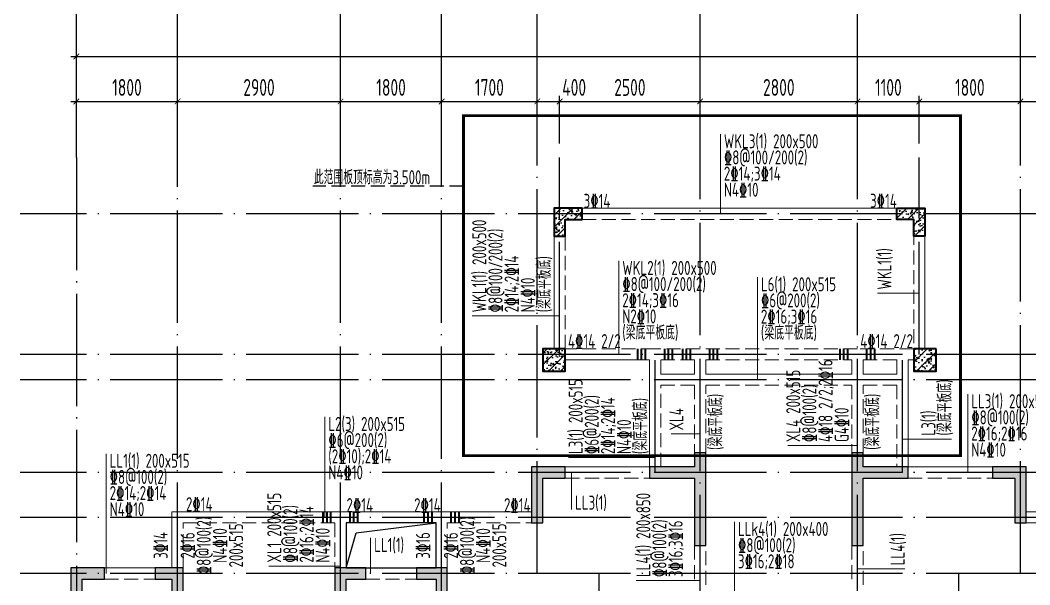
# Model space of a CAD drawing. Extents: x -812054 to 22247, y -644080 to 1003627.
# Drawn here: x -252671 to -234705, y -219246 to -209200 of the extents above; entities that cross this region are included whole.
import ezdxf
from ezdxf.enums import TextEntityAlignment as Align

# ---------------------------------------------------------------- set-up
doc = ezdxf.new("R2010")
doc.units = 0
doc.header["$LTSCALE"] = 1000
doc.linetypes.add('DASH', pattern=[0.35, 0.25, -0.1])
doc.linetypes.add('DOTE', pattern=[2.42, 2, -0.2, 0.02, -0.2])
doc.layers.get('0').update_dxf_attribs({"linetype": 'CONTINUOUS'})
doc.layers.get('DEFPOINTS').update_dxf_attribs({"linetype": 'CONTINUOUS'})
for name, color, linetype in [('A-AXIS', 1, 'CONTINUOUS'), ('A-DOTE', 10, 'DOTE'), ('S-D洞口', 4, 'CONTINUOUS'), ('S-L主梁线', 4, 'DASH'), ('S-L梁编号', 6, 'CONTINUOUS'), ('S-L梁配筋', 7, 'CONTINUOUS'), ('S-Q墙填充', 252, 'CONTINUOUS'), ('S-Q墙实线', 6, 'CONTINUOUS'), ('S-Y一般标注', 3, 'CONTINUOUS'), ('S-Z柱填充', 252, 'CONTINUOUS'), ('S-Z柱实线', 6, 'CONTINUOUS'), ('S-引出线', 40, 'CONTINUOUS'), ('TEXT', 2, 'CONTINUOUS')]:
    doc.layers.add(name, color=color, linetype=linetype)
doc.layers.add('梁附加箍筋', color=1, linetype='CONTINUOUS', lineweight=35)
doc.styles.add('TSSD_DIMENSION', font='Tssdeng.shx', dxfattribs={"width": 0.7, "bigfont": 'tssdchn.shx'})
doc.styles.add('TSSD_REIN', font='tssdeng.shx', dxfattribs={"width": 0.7, "height": 300, "bigfont": 'tssdchn.shx'})
doc.dimstyles.new('TSSD_100_100', dxfattribs={"dimtxt": 300, "dimasz": 100, "dimexe": 100, "dimexo": 250, "dimgap": 100, "dimtad": 1, "dimdec": 0, "dimzin": 0, "dimdsep": 46, "dimtxsty": 'TSSD_DIMENSION', "dimblk": 'ARCHTICK', "dimcen": 0, "dimdle": 100, "dimclrt": 7, "dimadec": 0, "dimazin": 0, "dimtfac": 1, "dimtdec": 0, "dimtix": 1, "dimtmove": 2, "dimatfit": 3, "dimldrblk": 'ARCHTICK', "dimfxl": 1, "dimtolj": 1, "dimtzin": 0, "dimarcsym": 0})
pattern_1 = [(50, (46738.58, -83346.06), (215.17805, -18.82564), [22.5, -247.5]), (355, (46738.58, -83346.06), (-41.6254, 225.65764), [18, -198]), (100.4514, (46756.5, -83347.63), (173.55281, 206.83186), [19.12206, -210.34263]), (46.1842, (46738.58, -83286.06), (320.1723, -49.6557), [33.75, -371.25]), (96.6356, (46765.26, -83290.2), (280.3988, 292.23536), [28.6831, -315.5139]), (351.1842, (46738.58, -83286.06), (280.3986, 292.2356), [27, -297]), (21, (46768.58, -83301.06), (179.07212, -120.78567), [22.5, -247.5]), (326, (46768.58, -83301.06), (72.9946, 217.545), [18, -198]), (71.4514, (46783.5, -83311.13), (252.0668, 96.75915), [19.12206, -210.34263]), (37.5, (46738.58, -83346.06), (3.647957, 99.868156), [0, -195.6, 0, -201, 0, -198.75]), (7.5, (46738.58, -83346.06), (78.92086, 118.32351), [0, -114.6, 0, -191.1, 0, -75.75]), (327.5, (46671.68, -83346.06), (160.14673, -6.76646), [0, -75, 0, -234, 0, -310.5]), (317.5, (46641.68, -83346.06), (174.95585, 30.0315), [0, -97.5, 0, -155.4, 0, -220.5]), (45, (46738.58, -83346.06), (-106.06602, 106.06602), [])]

# ---------------------------------------------------------------- blocks, each defined once
blk = doc.blocks.new('_ArchTick')
at = {"color": 0, "linetype": 'ByBlock', "const_width": 0.15}
blk.add_lwpolyline([(-0.5, -0.5), (0.5, 0.5)], dxfattribs=at)
blk = doc.blocks.new('*D63')
at = {"layer": 'DEFPOINTS', "color": 0, "transparency": 16777216}
for p in [(6400, 22100), (4600, 21100), (6400, 21100)]:
    blk.add_point(p, dxfattribs=at)
at = {"layer": 'S-Y一般标注', "color": 0, "lineweight": -2, "transparency": 16777216}
for p, q in [((4500, 22100), (6500, 22100)), ((4600, 21350), (4600, 22200)), ((6400, 21350), (6400, 22200))]:
    blk.add_line(p, q, dxfattribs=at)
at = {"layer": 'S-Y一般标注', "color": 0, "lineweight": -2, "transparency": 16777216, "xscale": 100, "yscale": 100, "zscale": 100, "rotation": 180}
blk.add_blockref('_ArchTick', (4600, 22100), dxfattribs=at)
at = {"layer": 'S-Y一般标注', "color": 0, "lineweight": -2, "transparency": 16777216, "xscale": 100, "yscale": 100, "zscale": 100}
blk.add_blockref('_ArchTick', (6400, 22100), dxfattribs=at)
at = {"layer": 'S-Y一般标注', "color": 7, "transparency": 16777216, "insert": (5500, 22350), "char_height": 300, "attachment_point": 5, "style": 'TSSD_DIMENSION'}
blk.add_mtext('\\A1;1800', dxfattribs=at)
blk = doc.blocks.new('*D64')
at = {"layer": 'DEFPOINTS', "color": 0, "transparency": 16777216}
for p in [(9300, 22100), (6400, 21100), (9300, 21100)]:
    blk.add_point(p, dxfattribs=at)
at = {"layer": 'S-Y一般标注', "color": 0, "lineweight": -2, "transparency": 16777216}
for p, q in [((6300, 22100), (9400, 22100)), ((6400, 21350), (6400, 22200)), ((9300, 21350), (9300, 22200))]:
    blk.add_line(p, q, dxfattribs=at)
at = {"layer": 'S-Y一般标注', "color": 0, "lineweight": -2, "transparency": 16777216, "xscale": 100, "yscale": 100, "zscale": 100, "rotation": 180}
blk.add_blockref('_ArchTick', (6400, 22100), dxfattribs=at)
at = {"layer": 'S-Y一般标注', "color": 0, "lineweight": -2, "transparency": 16777216, "xscale": 100, "yscale": 100, "zscale": 100}
blk.add_blockref('_ArchTick', (9300, 22100), dxfattribs=at)
at = {"layer": 'S-Y一般标注', "color": 7, "transparency": 16777216, "insert": (7850, 22350), "char_height": 300, "attachment_point": 5, "style": 'TSSD_DIMENSION'}
blk.add_mtext('\\A1;2900', dxfattribs=at)
blk = doc.blocks.new('*D65')
at = {"layer": 'DEFPOINTS', "color": 0, "transparency": 16777216}
for p in [(11100, 22100), (9300, 21100), (11100, 21100)]:
    blk.add_point(p, dxfattribs=at)
at = {"layer": 'S-Y一般标注', "color": 0, "lineweight": -2, "transparency": 16777216}
for p, q in [((9200, 22100), (11200, 22100)), ((9300, 21350), (9300, 22200)), ((11100, 21350), (11100, 22200))]:
    blk.add_line(p, q, dxfattribs=at)
at = {"layer": 'S-Y一般标注', "color": 0, "lineweight": -2, "transparency": 16777216, "xscale": 100, "yscale": 100, "zscale": 100, "rotation": 180}
blk.add_blockref('_ArchTick', (9300, 22100), dxfattribs=at)
at = {"layer": 'S-Y一般标注', "color": 0, "lineweight": -2, "transparency": 16777216, "xscale": 100, "yscale": 100, "zscale": 100}
blk.add_blockref('_ArchTick', (11100, 22100), dxfattribs=at)
at = {"layer": 'S-Y一般标注', "color": 7, "transparency": 16777216, "insert": (10200, 22350), "char_height": 300, "attachment_point": 5, "style": 'TSSD_DIMENSION'}
blk.add_mtext('\\A1;1800', dxfattribs=at)
blk = doc.blocks.new('*D66')
at = {"layer": 'DEFPOINTS', "color": 0, "transparency": 16777216}
for p in [(12800, 22100), (11100, 21100), (12800, 21100)]:
    blk.add_point(p, dxfattribs=at)
at = {"layer": 'S-Y一般标注', "color": 0, "lineweight": -2, "transparency": 16777216}
for p, q in [((11000, 22100), (12900, 22100)), ((11100, 21350), (11100, 22200)), ((12800, 21350), (12800, 22200))]:
    blk.add_line(p, q, dxfattribs=at)
at = {"layer": 'S-Y一般标注', "color": 0, "lineweight": -2, "transparency": 16777216, "xscale": 100, "yscale": 100, "zscale": 100, "rotation": 180}
blk.add_blockref('_ArchTick', (11100, 22100), dxfattribs=at)
at = {"layer": 'S-Y一般标注', "color": 0, "lineweight": -2, "transparency": 16777216, "xscale": 100, "yscale": 100, "zscale": 100}
blk.add_blockref('_ArchTick', (12800, 22100), dxfattribs=at)
at = {"layer": 'S-Y一般标注', "color": 7, "transparency": 16777216, "insert": (11950, 22350), "char_height": 300, "attachment_point": 5, "style": 'TSSD_DIMENSION'}
blk.add_mtext('\\A1;1700', dxfattribs=at)
blk = doc.blocks.new('*D67')
at = {"layer": 'DEFPOINTS', "color": 0, "transparency": 16777216}
for p in [(13200, 22100), (12800, 21100), (13200, 21100)]:
    blk.add_point(p, dxfattribs=at)
at = {"layer": 'S-Y一般标注', "color": 0, "lineweight": -2, "transparency": 16777216}
for p, q in [((12700, 22100), (13300, 22100)), ((12800, 21350), (12800, 22200)), ((13200, 21350), (13200, 22200))]:
    blk.add_line(p, q, dxfattribs=at)
at = {"layer": 'S-Y一般标注', "color": 0, "lineweight": -2, "transparency": 16777216, "xscale": 100, "yscale": 100, "zscale": 100, "rotation": 180}
blk.add_blockref('_ArchTick', (12800, 22100), dxfattribs=at)
at = {"layer": 'S-Y一般标注', "color": 0, "lineweight": -2, "transparency": 16777216, "xscale": 100, "yscale": 100, "zscale": 100}
blk.add_blockref('_ArchTick', (13200, 22100), dxfattribs=at)
at = {"layer": 'S-Y一般标注', "color": 7, "transparency": 16777216, "insert": (13458, 22350), "char_height": 300, "attachment_point": 5, "style": 'TSSD_DIMENSION'}
blk.add_mtext('\\A1;400', dxfattribs=at)
blk = doc.blocks.new('*D68')
at = {"layer": 'DEFPOINTS', "color": 0, "transparency": 16777216}
for p in [(18500, 22100), (15700, 21100), (18500, 21100)]:
    blk.add_point(p, dxfattribs=at)
at = {"layer": 'S-Y一般标注', "color": 0, "lineweight": -2, "transparency": 16777216}
for p, q in [((15600, 22100), (18600, 22100)), ((15700, 21350), (15700, 22200)), ((18500, 21350), (18500, 22200))]:
    blk.add_line(p, q, dxfattribs=at)
at = {"layer": 'S-Y一般标注', "color": 0, "lineweight": -2, "transparency": 16777216, "xscale": 100, "yscale": 100, "zscale": 100, "rotation": 180}
blk.add_blockref('_ArchTick', (15700, 22100), dxfattribs=at)
at = {"layer": 'S-Y一般标注', "color": 0, "lineweight": -2, "transparency": 16777216, "xscale": 100, "yscale": 100, "zscale": 100}
blk.add_blockref('_ArchTick', (18500, 22100), dxfattribs=at)
at = {"layer": 'S-Y一般标注', "color": 7, "transparency": 16777216, "insert": (17100, 22350), "char_height": 300, "attachment_point": 5, "style": 'TSSD_DIMENSION'}
blk.add_mtext('\\A1;2800', dxfattribs=at)
blk = doc.blocks.new('*D69')
at = {"layer": 'DEFPOINTS', "color": 0, "transparency": 16777216}
for p in [(19600, 22100), (18500, 21100), (19600, 21100)]:
    blk.add_point(p, dxfattribs=at)
at = {"layer": 'S-Y一般标注', "color": 0, "lineweight": -2, "transparency": 16777216}
for p, q in [((18400, 22100), (19700, 22100)), ((18500, 21350), (18500, 22200)), ((19600, 21350), (19600, 22200))]:
    blk.add_line(p, q, dxfattribs=at)
at = {"layer": 'S-Y一般标注', "color": 0, "lineweight": -2, "transparency": 16777216, "xscale": 100, "yscale": 100, "zscale": 100, "rotation": 180}
blk.add_blockref('_ArchTick', (18500, 22100), dxfattribs=at)
at = {"layer": 'S-Y一般标注', "color": 0, "lineweight": -2, "transparency": 16777216, "xscale": 100, "yscale": 100, "zscale": 100}
blk.add_blockref('_ArchTick', (19600, 22100), dxfattribs=at)
at = {"layer": 'S-Y一般标注', "color": 7, "transparency": 16777216, "insert": (19050, 22350), "char_height": 300, "attachment_point": 5, "style": 'TSSD_DIMENSION'}
blk.add_mtext('\\A1;1100', dxfattribs=at)
blk = doc.blocks.new('*D70')
at = {"layer": 'DEFPOINTS', "color": 0, "transparency": 16777216}
for p in [(23100, 22100), (21400, 21100), (23100, 21100)]:
    blk.add_point(p, dxfattribs=at)
at = {"layer": 'S-Y一般标注', "color": 0, "lineweight": -2, "transparency": 16777216}
for p, q in [((21300, 22100), (23200, 22100)), ((21400, 21350), (21400, 22200)), ((23100, 21350), (23100, 22200))]:
    blk.add_line(p, q, dxfattribs=at)
at = {"layer": 'S-Y一般标注', "color": 0, "lineweight": -2, "transparency": 16777216, "xscale": 100, "yscale": 100, "zscale": 100, "rotation": 180}
blk.add_blockref('_ArchTick', (21400, 22100), dxfattribs=at)
at = {"layer": 'S-Y一般标注', "color": 0, "lineweight": -2, "transparency": 16777216, "xscale": 100, "yscale": 100, "zscale": 100}
blk.add_blockref('_ArchTick', (23100, 22100), dxfattribs=at)
at = {"layer": 'S-Y一般标注', "color": 7, "transparency": 16777216, "insert": (22250, 22350), "char_height": 300, "attachment_point": 5, "style": 'TSSD_DIMENSION'}
blk.add_mtext('\\A1;1700', dxfattribs=at)
blk = doc.blocks.new('*D85')
at = {"layer": 'DEFPOINTS', "color": 0, "transparency": 16777216}
for p in [(54600, 22900), (4600, 21100), (54600, 21100)]:
    blk.add_point(p, dxfattribs=at)
at = {"layer": 'S-Y一般标注', "color": 0, "lineweight": -2, "transparency": 16777216}
for p, q in [((4600, 21350), (4600, 23000)), ((54600, 21350), (54600, 23000)), ((4500, 22900), (54700, 22900))]:
    blk.add_line(p, q, dxfattribs=at)
at = {"layer": 'S-Y一般标注', "color": 0, "lineweight": -2, "transparency": 16777216, "xscale": 100, "yscale": 100, "zscale": 100, "rotation": 180}
blk.add_blockref('_ArchTick', (4600, 22900), dxfattribs=at)
at = {"layer": 'S-Y一般标注', "color": 0, "lineweight": -2, "transparency": 16777216, "xscale": 100, "yscale": 100, "zscale": 100}
blk.add_blockref('_ArchTick', (54600, 22900), dxfattribs=at)
at = {"layer": 'S-Y一般标注', "color": 7, "transparency": 16777216, "insert": (29600, 23150), "char_height": 300, "attachment_point": 5, "style": 'TSSD_DIMENSION'}
blk.add_mtext('\\A1;50000', dxfattribs=at)
blk = doc.blocks.new('*D98')
at = {"layer": 'DEFPOINTS', "color": 0, "transparency": 16777216}
for p in [(15700, 22100), (13200, 21100), (15700, 21100)]:
    blk.add_point(p, dxfattribs=at)
at = {"layer": 'S-Y一般标注', "color": 0, "lineweight": -2, "transparency": 16777216}
for p, q in [((13100, 22100), (15800, 22100)), ((13200, 21350), (13200, 22200)), ((15700, 21350), (15700, 22200))]:
    blk.add_line(p, q, dxfattribs=at)
at = {"layer": 'S-Y一般标注', "color": 0, "lineweight": -2, "transparency": 16777216, "xscale": 100, "yscale": 100, "zscale": 100, "rotation": 180}
blk.add_blockref('_ArchTick', (13200, 22100), dxfattribs=at)
at = {"layer": 'S-Y一般标注', "color": 0, "lineweight": -2, "transparency": 16777216, "xscale": 100, "yscale": 100, "zscale": 100}
blk.add_blockref('_ArchTick', (15700, 22100), dxfattribs=at)
at = {"layer": 'S-Y一般标注', "color": 7, "transparency": 16777216, "insert": (14450, 22350), "char_height": 300, "attachment_point": 5, "style": 'TSSD_DIMENSION'}
blk.add_mtext('\\A1;2500', dxfattribs=at)
blk = doc.blocks.new('*D99')
at = {"layer": 'DEFPOINTS', "color": 0, "transparency": 16777216}
for p in [(21400, 22100), (19600, 21100), (21400, 21100)]:
    blk.add_point(p, dxfattribs=at)
at = {"layer": 'S-Y一般标注', "color": 0, "lineweight": -2, "transparency": 16777216}
for p, q in [((19500, 22100), (21500, 22100)), ((19600, 21350), (19600, 22200)), ((21400, 21350), (21400, 22200))]:
    blk.add_line(p, q, dxfattribs=at)
at = {"layer": 'S-Y一般标注', "color": 0, "lineweight": -2, "transparency": 16777216, "xscale": 100, "yscale": 100, "zscale": 100, "rotation": 180}
blk.add_blockref('_ArchTick', (19600, 22100), dxfattribs=at)
at = {"layer": 'S-Y一般标注', "color": 0, "lineweight": -2, "transparency": 16777216, "xscale": 100, "yscale": 100, "zscale": 100}
blk.add_blockref('_ArchTick', (21400, 22100), dxfattribs=at)
at = {"layer": 'S-Y一般标注', "color": 7, "transparency": 16777216, "insert": (20500, 22350), "char_height": 300, "attachment_point": 5, "style": 'TSSD_DIMENSION'}
blk.add_mtext('\\A1;1800', dxfattribs=at)
blk = doc.blocks.new('20210807.15313138')
at = {"layer": 'S-Q墙填充'}
h = blk.add_hatch(color=252, dxfattribs=at)
h.dxf.hatch_style = 1
h.paths.add_polyline_path([(72216, 67840), (72216, 68190), (72016, 68190), (72016, 67940), (71216, 67940), (71216, 67740), (72016, 67740), (72016, 66540), (72216, 66540)])
h = blk.add_hatch(color=252, dxfattribs=at)
h.dxf.hatch_style = 1
h.paths.add_polyline_path([(74816, 67840), (74816, 66540), (75016, 66540), (75016, 67740), (75815, 67740), (75815, 67940), (75016, 67940), (75016, 68190), (74816, 68190)])
h = blk.add_hatch(color=252, dxfattribs=at)
h.dxf.hatch_style = 1
h.paths.add_polyline_path([(69316, 67740), (69716, 67740), (69716, 67940), (69116, 67940), (69116, 66940), (69316, 66940)])
h = blk.add_hatch(color=252, dxfattribs=at)
h.dxf.hatch_style = 1
h.paths.add_polyline_path([(77916, 67940), (77316, 67940), (77316, 67740), (77716, 67740), (77716, 66940), (77916, 66940)])
h = blk.add_hatch(color=252, dxfattribs=at)
h.dxf.hatch_style = 1
h.paths.add_polyline_path([(61116, 65940), (61516, 65940), (61516, 66140), (60916, 66140), (60916, 63140), (61816, 63140), (61816, 63340), (61116, 63340)])
h = blk.add_hatch(color=252, dxfattribs=at)
h.dxf.hatch_style = 1
h.paths.add_polyline_path([(62416, 65940), (62716, 65940), (62716, 65290), (62916, 65290), (62916, 66140), (62416, 66140)])
h = blk.add_hatch(color=252, dxfattribs=at)
h.dxf.hatch_style = 1
h.paths.add_polyline_path([(65816, 65940), (66166, 65940), (66166, 66140), (65616, 66140), (65616, 63140), (65816, 63140)])
h = blk.add_hatch(color=252, dxfattribs=at)
h.dxf.hatch_style = 1
h.paths.add_polyline_path([(67616, 66140), (67066, 66140), (67066, 65940), (67416, 65940), (67416, 65140), (67616, 65140)])
at = {"layer": 'S-Z柱填充'}
h = blk.add_hatch(dxfattribs=at)
h.set_pattern_fill('ARMORED', color=256, scale=30, style=0)
h.set_pattern_definition(pattern_1)
h.paths.add_polyline_path([(70016, 72540), (69516, 72540), (69516, 72040), (69716, 72040), (69716, 72340), (70016, 72340)])
h = blk.add_hatch(dxfattribs=at)
h.set_pattern_fill('ARMORED', color=256, scale=30, style=0)
h.set_pattern_definition(pattern_1)
h.paths.add_polyline_path([(75616, 72540), (76116, 72540), (76116, 72040), (75916, 72040), (75916, 72340), (75616, 72340)])
h = blk.add_hatch(dxfattribs=at)
h.set_pattern_fill('ARMORED', color=256, scale=30, style=0)
h.set_pattern_definition([(50, (-310092.94, 38050.78), (215.178055, -18.82564), [22.5, -247.5]), (355, (-310092.94, 38050.78), (-41.6254, 225.65764), [18, -198]), (100.4514, (-310075.01, 38049.2), (173.55281, 206.83186), [19.12206, -210.34263]), (46.1842, (-310092.94, 38110.78), (320.17231, -49.6557), [33.75, -371.25]), (96.6356, (-310066.26, 38106.64), (280.3988, 292.23536), [28.6831, -315.5139]), (351.1842, (-310092.94, 38110.78), (280.39858, 292.23558), [27, -297]), (21, (-310062.94, 38095.78), (179.072116, -120.78567), [22.5, -247.5]), (326, (-310062.94, 38095.78), (72.9946, 217.54501), [18, -198]), (71.4514, (-310048.02, 38085.71), (252.06679, 96.75915), [19.12206, -210.34263]), (37.5, (-310092.945, 38050.78), (3.647957, 99.868156), [0, -195.6, 0, -201, 0, -198.75]), (7.5, (-310092.94, 38050.78), (78.92086, 118.323514), [0, -114.6, 0, -191.1, 0, -75.75]), (327.5, (-310159.845, 38050.78), (160.146731, -6.766462), [0, -75, 0, -234, 0, -310.5]), (317.5, (-310189.84, 38050.78), (174.95585, 30.031495), [0, -97.5, 0, -155.4, 0, -220.5]), (45, (-310092.94, 38050.78), (-106.06602, 106.06602), [])])
h.paths.add_polyline_path([(69716, 70040), (69316, 70040), (69316, 69640), (69716, 69640)])
h = blk.add_hatch(dxfattribs=at)
h.set_pattern_fill('ARMORED', color=256, scale=30, style=0)
h.set_pattern_definition([(50, (-309692.94, 38050.78), (215.178055, -18.82564), [22.5, -247.5]), (355, (-309692.94, 38050.78), (-41.6254, 225.65764), [18, -198]), (100.4514, (-309675.01, 38049.21), (173.55281, 206.83186), [19.12206, -210.34263]), (46.1842, (-309692.94, 38110.78), (320.17231, -49.6557), [33.75, -371.25]), (96.6356, (-309666.26, 38106.64), (280.3988, 292.23536), [28.6831, -315.5139]), (351.1842, (-309692.94, 38110.78), (280.39858, 292.23558), [27, -297]), (21, (-309662.94, 38095.78), (179.072116, -120.78567), [22.5, -247.5]), (326, (-309662.94, 38095.78), (72.9946, 217.54501), [18, -198]), (71.4514, (-309648.02, 38085.71), (252.06679, 96.75915), [19.12206, -210.34263]), (37.5, (-309692.945, 38050.78), (3.647957, 99.868156), [0, -195.6, 0, -201, 0, -198.75]), (7.5, (-309692.94, 38050.78), (78.92086, 118.323514), [0, -114.6, 0, -191.1, 0, -75.75]), (327.5, (-309759.845, 38050.78), (160.146731, -6.766462), [0, -75, 0, -234, 0, -310.5]), (317.5, (-309789.84, 38050.78), (174.95585, 30.031495), [0, -97.5, 0, -155.4, 0, -220.5]), (45, (-309692.94, 38050.78), (-106.06602, 106.06602), [])])
h.paths.add_polyline_path([(76316, 70040), (75916, 70040), (75916, 69640), (76316, 69640)])
at = {"layer": 'S-D洞口', "color": 5}
blk.add_lwpolyline([(65816, 66140), (67416, 66140), (67416, 66940), (65816, 66940), (65816, 66140), (65993, 66762), (67416, 66940)], dxfattribs=at)
at = {"layer": 'S-L主梁线', "linetype": 'ByBlock', "lineweight": 18}
for p, q in [((75716, 72540), (70016, 72540)), ((76116, 70040), (76116, 72140)), ((69516, 72040), (69516, 70040)), ((69716, 69840), (71215, 69840)), ((71215, 69840), (71216, 67940)), ((75815, 67940), (75815, 69840)), ((72016, 69590), (71415, 69589)), ((74815, 69590), (72216, 69590)), ((75615, 69590), (75015, 69590)), ((75816, 69590), (75815, 69590)), ((71216, 67940), (69716, 67940)), ((77316, 67940), (75815, 67940)), ((62716, 67140), (62716, 66140)), ((65716, 67140), (62716, 67140)), ((67516, 67140), (65716, 67140)), ((69116, 67140), (67516, 67140)), ((79516, 67140), (77916, 67140)), ((65816, 66940), (67416, 66940)), ((65816, 66140), (65816, 66940)), ((67416, 66940), (67416, 66140)), ((62416, 66140), (61516, 66140)), ((67066, 66140), (66166, 66140))]:
    blk.add_line(p, q, dxfattribs=at)
at = {"layer": 'S-L主梁线', "linetype": 'DASH', "lineweight": 18}
for p, q in [((70016, 72340), (75716, 72340)), ((75916, 72140), (75916, 70040)), ((69716, 70040), (69716, 72040)), ((71315, 70040), (69716, 70040)), ((72116, 70040), (71315, 70040)), ((74915, 70040), (72116, 70040)), ((75916, 70040), (74915, 70040)), ((71415, 69589), (71415, 69840)), ((71415, 69840), (72016, 69840)), ((72016, 69840), (72016, 69590)), ((72216, 69590), (72216, 69840)), ((72216, 69840), (74815, 69840)), ((74815, 69840), (74815, 69590)), ((75015, 69590), (75015, 69840)), ((75015, 69840), (75615, 69840)), ((75615, 69840), (75615, 69590)), ((75815, 69840), (75916, 69840)), ((71415, 69389), (72016, 69390)), ((71416, 67940), (71415, 69389)), ((72016, 69390), (72016, 68190)), ((72216, 68190), (72216, 69390)), ((72216, 69390), (74815, 69390)), ((74815, 69390), (74816, 68190)), ((75015, 69390), (75616, 69390)), ((75016, 68190), (75015, 69390)), ((75615, 69390), (75615, 67940)), ((69716, 67740), (71216, 67740)), ((75815, 67740), (77316, 67740)), ((62916, 66940), (65616, 66940)), ((62916, 66140), (62916, 66940)), ((65616, 66940), (65616, 66140)), ((67616, 66940), (69116, 66940)), ((67616, 66140), (67616, 66940)), ((77916, 66940), (79416, 66940)), ((72016, 66540), (72016, 65840)), ((72216, 65840), (72216, 66540)), ((74816, 66540), (74816, 65840)), ((75016, 65840), (75016, 66540)), ((61516, 65940), (62416, 65940)), ((66166, 65940), (67066, 65940))]:
    blk.add_line(p, q, dxfattribs=at)
at = {"layer": 'S-Q墙实线'}
blk.add_lwpolyline([(72216, 67840), (72216, 68190), (72016, 68190), (72016, 67940), (71216, 67940), (71216, 67740), (72016, 67740), (72016, 66540), (72216, 66540), (72216, 67840)], dxfattribs=at)
for points in [[(74816, 67840), (74816, 66540), (75016, 66540), (75016, 67740), (75815, 67740), (75815, 67940), (75016, 67940), (75016, 68190), (74816, 68190)], [(69316, 67740), (69716, 67740), (69716, 67940), (69116, 67940), (69116, 66940), (69316, 66940)], [(77916, 67940), (77316, 67940), (77316, 67740), (77716, 67740), (77716, 66940), (77916, 66940)], [(61116, 65940), (61516, 65940), (61516, 66140), (60916, 66140), (60916, 63140), (61816, 63140), (61816, 63340), (61116, 63340)], [(62416, 65940), (62716, 65940), (62716, 65290), (62916, 65290), (62916, 66140), (62416, 66140)], [(65816, 65940), (66166, 65940), (66166, 66140), (65616, 66140), (65616, 63140), (65816, 63140)], [(67616, 66140), (67066, 66140), (67066, 65940), (67416, 65940), (67416, 65140), (67616, 65140)]]:
    blk.add_lwpolyline(points, close=True, dxfattribs=at)
at = {"layer": 'S-Z柱实线', "lineweight": 35}
for points in [[(70016, 72540), (69516, 72540), (69516, 72040), (69716, 72040), (69716, 72340), (70016, 72340), (70016, 72540)], [(75616, 72540), (76116, 72540), (76116, 72040), (75916, 72040), (75916, 72340), (75616, 72340), (75616, 72540)]]:
    blk.add_lwpolyline(points, dxfattribs=at)
for points in [[(69716, 70040), (69316, 70040), (69316, 69640), (69716, 69640)], [(76316, 70040), (75916, 70040), (75916, 69640), (76316, 69640)]]:
    blk.add_lwpolyline(points, close=True, dxfattribs=at)
blk = doc.blocks.new('20210726.16350016')
at = {"layer": 'A-AXIS'}
for p, q in [((4600, 21100), (4600, 23900)), ((6400, 21100), (6400, 23900)), ((9300, 21100), (9300, 23900)), ((11100, 21100), (11100, 23900)), ((12800, 21100), (12800, 23900)), ((15700, 21100), (15700, 23900)), ((18500, 21100), (18500, 23900)), ((21400, 21100), (21400, 23900))]:
    blk.add_line(p, q, dxfattribs=at)
at = {"layer": 'A-DOTE'}
for p, q in [((4600, 21100), (4600, 3600)), ((6400, 10900), (6400, 21100)), ((9300, 10900), (9300, 21100)), ((11100, 10900), (11100, 21100)), ((12800, 13700), (12800, 21100)), ((13200, 17600), (13200, 21100)), ((15700, 13100.3), (15700, 21100)), ((18500, 13100.3), (18500, 21100)), ((19600, 17600), (19600, 21100)), ((21400, 13700), (21400, 21100)), ((55600, 20100), (3600, 20100)), ((55600, 17600), (3600, 17600)), ((14900, 15500), (14900, 17600)), ((19300, 15500), (19300, 17600)), ((55600, 17150), (3600, 17150)), ((55600, 15500), (3600, 15500)), ((55600, 14700), (3600, 14700)), ((55600, 13700), (3600, 13700)), ((13900.2, 13700), (13900, 3600)), ((20299.8, 13700), (20300, 3600))]:
    blk.add_line(p, q, dxfattribs=at)
at = {"layer": 'S-Y一般标注'}
for base, p1, p2, picture, middle in [((54600, 22900), (4600, 21100), (54600, 21100), '*D85', (29600, 23150)), ((6400, 22100), (4600, 21100), (6400, 21100), '*D63', (5500, 22350)), ((9300, 22100), (6400, 21100), (9300, 21100), '*D64', (7850, 22350)), ((11100, 22100), (9300, 21100), (11100, 21100), '*D65', (10200, 22350)), ((12800, 22100), (11100, 21100), (12800, 21100), '*D66', (11950, 22350)), ((15700, 22100), (13200, 21100), (15700, 21100), '*D98', (14450, 22350)), ((18500, 22100), (15700, 21100), (18500, 21100), '*D68', (17100, 22350)), ((19600, 22100), (18500, 21100), (19600, 21100), '*D69', (19050, 22350)), ((21400, 22100), (19600, 21100), (21400, 21100), '*D99', (20500, 22350)), ((23100, 22100), (21400, 21100), (23100, 21100), '*D70', (22250, 22350))]:
    dim = blk.add_linear_dim(base=base, p1=p1, p2=p2, dimstyle='TSSD_100_100', dxfattribs=at)
    dim.commit()
    dim.dimension.update_dxf_attribs({"geometry": picture, "text_midpoint": middle})
dim = blk.add_linear_dim(base=(13200, 22100), p1=(12800, 21100), p2=(13200, 21100), dimstyle='TSSD_100_100', dxfattribs=at)
dim.commit()
dim.dimension.update_dxf_attribs({"geometry": '*D67', "text_midpoint": (13458.1, 22350), "dimtype": 160})

msp = doc.modelspace()

# ---------------------------------------------------------------- linework, layer by layer
at = {"layer": 'S-L梁编号', "lineweight": 18}
for p, q in [((-240211.55, -212645.99), (-240211.55, -211229.2)), ((-242019.55, -215145.85), (-242019.55, -213482.56)), ((-239552.88, -215586.72), (-239552.88, -213773.51)), ((-236671.34, -214055.68), (-237416.29, -214055.68)), ((-243071.34, -214459.9), (-244626.25, -214459.9)), ((-235808.98, -217245.98), (-235808.98, -215854.21)), ((-247250.74, -218045.99), (-247250.74, -216258.97)), ((-240571.34, -216562.07), (-241089.01, -216562.07)), ((-236971.71, -216653.78), (-236096.51, -216653.78)), ((-237771.05, -216769.23), (-239011.28, -216769.23)), ((-251141.8, -219045.99), (-251141.8, -216914.13)), ((-241371.5, -216982.79), (-242912.67, -216982.79)), ((-242859.79, -217245.98), (-242859.79, -217908.73)), ((-239961.39, -219645.72), (-239961.39, -218127.55)), ((-246434.66, -219045.99), (-246434.66, -218411.47)), ((-246971.33, -218913.1), (-248247.23, -218913.1)), ((-237771.34, -218961.13), (-236930.92, -218961.13)), ((-240571.34, -219171.43), (-241707.94, -219171.43))]:
    msp.add_line(p, q, dxfattribs=at)
at = {"layer": 'S-引出线', "linetype": 'DASH', "const_width": 50}
msp.add_lwpolyline([(-244781.28, -210898.63), (-235937.31, -210898.63), (-235937.31, -216948.68), (-244781.28, -216948.68)], close=True, dxfattribs=at)
at = {"layer": 'S-引出线', "linetype": 'DASH'}
msp.add_lwpolyline([(-244780.11, -212152.49), (-244780.11, -212152.49), (-247464.25, -212152.49)], dxfattribs=at)
at = {"layer": '梁附加箍筋', "lineweight": 35}
for p, q in [((-241681.82, -215245.96), (-241681.83, -215045.96)), ((-241611.82, -215245.95), (-241611.83, -215045.95)), ((-241541.82, -215245.95), (-241541.83, -215045.95)), ((-241201.82, -215245.95), (-241201.83, -215045.95)), ((-241131.82, -215245.94), (-241131.83, -215045.94)), ((-241061.82, -215245.94), (-241061.83, -215045.94)), ((-240881.34, -215245.94), (-240881.34, -215045.94)), ((-240811.34, -215245.94), (-240811.34, -215045.94)), ((-240741.34, -215245.93), (-240741.34, -215045.93)), ((-240401.34, -215245.93), (-240401.34, -215045.93)), ((-240331.34, -215245.93), (-240331.34, -215045.93)), ((-240261.34, -215245.92), (-240261.34, -215045.92)), ((-238082.04, -215245.88), (-238082.05, -215045.88)), ((-238012.04, -215245.87), (-238012.05, -215045.87)), ((-237942.04, -215245.87), (-237942.05, -215045.87)), ((-237602.04, -215245.86), (-237602.05, -215045.86)), ((-237532.04, -215245.86), (-237532.05, -215045.86)), ((-237462.04, -215245.86), (-237462.05, -215045.86)), ((-247281.34, -218145.99), (-247281.34, -217945.99)), ((-247211.34, -218145.99), (-247211.34, -217945.99)), ((-247141.34, -218145.99), (-247141.34, -217945.99)), ((-246801.34, -218145.99), (-246801.34, -217945.99)), ((-246731.34, -218145.99), (-246731.34, -217945.99)), ((-246661.34, -218145.99), (-246661.34, -217945.99)), ((-245481.33, -218145.99), (-245481.33, -217945.99)), ((-245411.33, -218145.99), (-245411.33, -217945.99)), ((-245341.33, -218145.99), (-245341.33, -217945.99)), ((-245001.33, -218145.99), (-245001.33, -217945.99)), ((-244931.33, -218145.99), (-244931.33, -217945.99)), ((-244861.33, -218145.99), (-244861.33, -217945.99))]:
    msp.add_line(p, q, dxfattribs=at)

# ---------------------------------------------------------------- block references
at = {"layer": 'A-DOTE'}
msp.add_blockref('20210726.16350016', (-256271.34, -232746.03), dxfattribs=at)
at = {"layer": 'S-Q墙填充'}
msp.add_blockref('20210807.15313138', (-312686.98, -285085.53), dxfattribs=at)

# ---------------------------------------------------------------- texts
at = {"layer": 'S-L梁编号', "color": 6, "style": 'TSSD_REIN', "width": 0.7}
for s, p in [('WKL3(1) 200x500', (-240149.05, -211479.2)), ('WKL2(1) 200x500', (-241957.05, -213732.56)), ('L6(1) 200x515', (-239490.38, -214023.51)), ('LL3(1) 200x515', (-235746.48, -216104.21)), ('L2(3) 200x515', (-247188.24, -216508.97)), ('LL1(1) 200x515', (-251079.3, -217164.13)), ('LL3(1)', (-242797.29, -217908.73)), ('LLk4(1) 200x400', (-239898.89, -218377.55)), ('LL1(1)', (-246372.16, -218661.47))]:
    msp.add_text(s, height=250, dxfattribs=at).set_placement(p)
for s, p in [('WKL1(1) 200x500', (-244376.25, -214397.4)), ('WKL1(1)', (-237166.29, -213993.18)), ('L3(1) 200x515', (-242662.67, -216920.29)), ('XL4 200x515', (-238790.12, -216706.73)), ('XL4', (-240867.85, -216499.57)), ('L3(1)', (-236384.01, -216591.28)), ('XL1 200x515', (-248026.08, -218850.6)), ('LL4(1) 200x850', (-241457.94, -219108.93)), ('LL4(1)', (-236930.92, -218898.63))]:
    msp.add_text(s, height=250, rotation=90, dxfattribs=at).set_placement(p)
at = {"layer": 'S-L梁配筋', "color": 7, "style": 'TSSD_REIN', "width": 0.7}
for s, p in [('%%1328@100/200(2)', (-240149.05, -211766.7)), ('2%%13214;3%%13214', (-240149.05, -212054.2)), ('N4%%13210', (-240149.05, -212341.7)), ('3%%13214', (-242644.88, -212540.07)), ('%%1328@100/200(2)', (-241957.05, -214020.06)), ('2%%13214;3%%13216', (-241957.05, -214307.56)), ('%%1326@200(2)', (-239490.38, -214311.01)), ('N2%%13210', (-241957.05, -214595.06)), ('(梁底平板底)', (-241957.05, -214882.56)), ('(梁底平板底)', (-239490.38, -214886.01)), ('%%1328@100(2)', (-235746.48, -216391.71)), ('2%%13216;2%%13216', (-235746.48, -216679.21)), ('%%1326@200(2)', (-247188.24, -216796.47)), ('(2%%13210);2%%13214', (-247188.24, -217083.97)), ('N4%%13210', (-235746.48, -216966.71)), ('%%1328@100(2)', (-251079.3, -217451.63)), ('N4%%13210', (-247188.24, -217371.47)), ('2%%13214;2%%13214', (-251079.3, -217739.13)), ('2%%13214', (-249721.33, -217936.78)), ('N4%%13210', (-251079.3, -218026.63)), ('%%1328@100(2)', (-239898.89, -218665.05)), ('3%%13216;2%%13218', (-239898.89, -218952.55))]:
    msp.add_text(s, height=250, dxfattribs=at).set_placement(p)
msp.add_text('3%%13214', height=250, rotation=360, dxfattribs=at).set_placement((-237070.18, -212538.53), align=Align.RIGHT)
for s, p in [('%%1328@100/200(2)', (-244088.75, -214397.4)), ('2%%13214;2%%13214', (-243801.25, -214397.4)), ('(梁底平板底)', (-243226.25, -214397.4)), ('N4%%13210', (-243513.75, -214397.4)), ('%%1328@100(2)', (-238502.62, -216706.73)), ('(梁底平板底)', (-236096.51, -216591.28)), ('%%1326@200(2)', (-242375.17, -216920.29)), ('2%%13214;2%%13214', (-242087.67, -216920.29)), ('(梁底平板底)', (-240174.21, -216847.74)), ('(梁底平板底)', (-237381.3, -216845.4)), ('(梁底平板底)', (-241512.67, -216920.29)), ('G4%%13210', (-237927.62, -216706.73)), ('N4%%13210', (-241800.17, -216920.29)), ('%%1328@100(2)', (-247738.58, -218850.6)), ('%%1328@100(2)', (-241170.44, -219108.93)), ('N4%%13210', (-247163.58, -218850.6)), ('3%%13216;3%%13216', (-240882.94, -219108.93))]:
    msp.add_text(s, height=250, rotation=90, dxfattribs=at).set_placement(p)
at = {"layer": 'S-L梁配筋', "color": 1, "style": 'TSSD_REIN', "width": 0.7}
for s, p in [('2%%13216;3%%13216', (-239490.38, -214598.51)), ('4%%13214 2/2', (-242922.88, -215035.48))]:
    msp.add_text(s, height=250, dxfattribs=at).set_placement(p)
msp.add_text('4%%13214 2/2', height=250, dxfattribs=at).set_placement((-236783.4, -215035.35), align=Align.RIGHT)
for s, p in [('4%%13218 2/2;2%%13216', (-238215.12, -216706.73)), ('2%%13216;2%%13214', (-247451.08, -218850.6))]:
    msp.add_text(s, height=250, rotation=90, dxfattribs=at).set_placement(p)
at = {"layer": 'S-L梁配筋', "color": 7, "style": 'TSSD_REIN', "width": 0.7}
for p in [(-246391.94, -217953.33), (-245188.41, -217953.33), (-243589.12, -217953.33)]:
    msp.add_text('2%%13214', height=250, dxfattribs=at).set_placement(p, align=Align.RIGHT)
for s, p in [('%%1328@100(2)', (-249204.11, -218545.99)), ('%%1328@100(2)', (-244519.43, -218545.99)), ('N4%%13210', (-248916.61, -218545.99)), ('200x515', (-248629.11, -218545.99)), ('N4%%13210', (-244231.93, -218545.99)), ('200x515', (-243944.43, -218545.99)), ('3%%13214', (-249972.63, -218545.99)), ('2%%13216', (-249491.61, -218545.99)), ('3%%13216', (-245304.1, -218545.99)), ('2%%13216', (-244806.93, -218545.99))]:
    msp.add_text(s, height=250, rotation=90, dxfattribs=at).set_placement(p, align=Align.BOTTOM_CENTER)
at = {"layer": 'TEXT', "color": 3, "style": 'TSSD_REIN', "width": 0.7}
msp.add_text('此范围板顶标高为3.500m', height=250, rotation=360, dxfattribs=at).set_placement((-247447.05, -212119.91))

doc.saveas('drawing.dxf')
